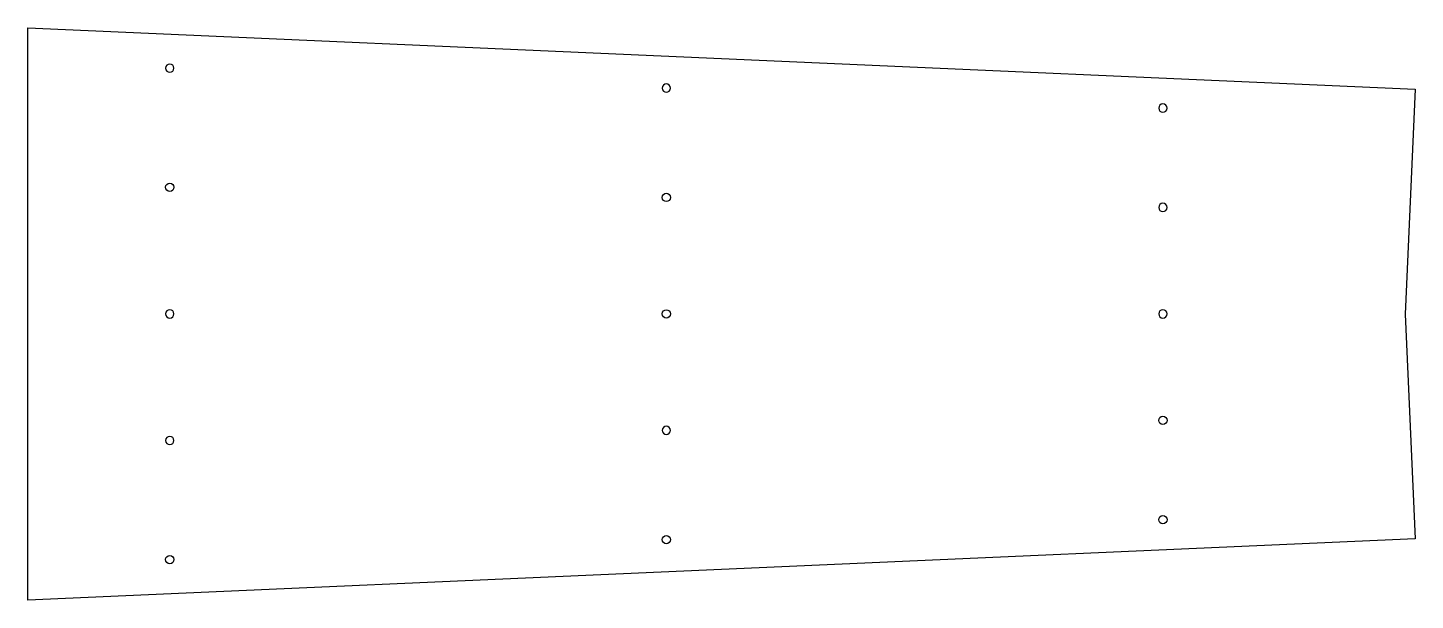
# Model space of a CAD drawing. Header units: inches. Extents: x 399 to 2075, y -950 to -259.
import ezdxf

# ---------------------------------------------------------------- set-up
doc = ezdxf.new("R2010")
doc.units = ezdxf.units.IN
doc.header["$MEASUREMENT"] = 0
doc.layers.add('1800 outline', color=7, linetype='Continuous')
doc.layers.add('drill holes 1800', color=7, linetype='Continuous')

msp = doc.modelspace()

# ---------------------------------------------------------------- linework, layer by layer
at = {"layer": '1800 outline', "color": 250, "lineweight": 25}
msp.add_lwpolyline([(2075.2, -876), (398.7, -950.3), (398.7, -258.7), (2075.2, -332.9), (2063.2, -604.6), (2075.2, -876)], dxfattribs=at)
at = {"layer": 'drill holes 1800', "color": 250, "lineweight": 25}
for points in [[(575.3, -307.5), (575.3, -310.3), (573.1, -312.5), (570.3, -312.5), (567.6, -312.5), (565.3, -310.3), (565.3, -307.5), (565.3, -304.7), (567.6, -302.5), (570.3, -302.5), (573.1, -302.5), (575.3, -304.7), (575.3, -307.5)], [(1175.3, -331.6), (1175.3, -334.4), (1173.1, -336.6), (1170.3, -336.6), (1167.6, -336.6), (1165.3, -334.4), (1165.3, -331.6), (1165.3, -328.8), (1167.6, -326.6), (1170.3, -326.6), (1173.1, -326.6), (1175.3, -328.8), (1175.3, -331.6)], [(1775.3, -355.7), (1775.3, -358.5), (1773.1, -360.7), (1770.3, -360.7), (1767.6, -360.7), (1765.3, -358.5), (1765.3, -355.7), (1765.3, -352.9), (1767.6, -350.7), (1770.3, -350.7), (1773.1, -350.7), (1775.3, -352.9), (1775.3, -355.7)], [(575.3, -451.4), (575.3, -448.6), (573.1, -446.4), (570.3, -446.4), (567.6, -446.4), (565.3, -448.6), (565.3, -451.4), (565.3, -454.1), (567.6, -456.4), (570.3, -456.4), (573.1, -456.4), (575.3, -454.1), (575.3, -451.4)], [(1175.3, -463.7), (1175.3, -460.9), (1173.1, -458.7), (1170.3, -458.7), (1167.6, -458.7), (1165.3, -460.9), (1165.3, -463.7), (1165.3, -466.4), (1167.6, -468.7), (1170.3, -468.7), (1173.1, -468.7), (1175.3, -466.4), (1175.3, -463.7)], [(1775.3, -475.7), (1775.3, -478.5), (1773.1, -480.7), (1770.3, -480.7), (1767.6, -480.7), (1765.3, -478.5), (1765.3, -475.7), (1765.3, -473), (1767.6, -470.7), (1770.3, -470.7), (1773.1, -470.7), (1775.3, -473), (1775.3, -475.7)], [(575.3, -604.4), (575.3, -607.1), (573.1, -609.4), (570.3, -609.4), (567.6, -609.4), (565.3, -607.1), (565.3, -604.4), (565.3, -601.6), (567.6, -599.4), (570.3, -599.4), (573.1, -599.4), (575.3, -601.6), (575.3, -604.4)], [(1175.3, -604.4), (1175.3, -601.6), (1173.1, -599.4), (1170.3, -599.4), (1167.6, -599.4), (1165.3, -601.6), (1165.3, -604.4), (1165.3, -607.1), (1167.6, -609.4), (1170.3, -609.4), (1173.1, -609.4), (1175.3, -607.1), (1175.3, -604.4)], [(1775.3, -604.4), (1775.3, -607.1), (1773.1, -609.4), (1770.3, -609.4), (1767.6, -609.4), (1765.3, -607.1), (1765.3, -604.4), (1765.3, -601.6), (1767.6, -599.4), (1770.3, -599.4), (1773.1, -599.4), (1775.3, -601.6), (1775.3, -604.4)], [(1775.3, -733), (1775.3, -730.2), (1773.1, -728), (1770.3, -728), (1767.6, -728), (1765.3, -730.2), (1765.3, -733), (1765.3, -735.8), (1767.6, -738), (1770.3, -738), (1773.1, -738), (1775.3, -735.8), (1775.3, -733)], [(575.3, -757.3), (575.3, -760.1), (573.1, -762.3), (570.3, -762.3), (567.6, -762.3), (565.3, -760.1), (565.3, -757.3), (565.3, -754.6), (567.6, -752.3), (570.3, -752.3), (573.1, -752.3), (575.3, -754.6), (575.3, -757.3)], [(1175.3, -745.1), (1175.3, -747.8), (1173.1, -750.1), (1170.3, -750.1), (1167.6, -750.1), (1165.3, -747.8), (1165.3, -745.1), (1165.3, -742.3), (1167.6, -740.1), (1170.3, -740.1), (1173.1, -740.1), (1175.3, -742.3), (1175.3, -745.1)], [(1775.3, -853), (1775.3, -850.3), (1773.1, -848), (1770.3, -848), (1767.6, -848), (1765.3, -850.3), (1765.3, -853), (1765.3, -855.8), (1767.6, -858), (1770.3, -858), (1773.1, -858), (1775.3, -855.8), (1775.3, -853)], [(1175.3, -877.1), (1175.3, -874.4), (1173.1, -872.1), (1170.3, -872.1), (1167.6, -872.1), (1165.3, -874.4), (1165.3, -877.1), (1165.3, -879.9), (1167.6, -882.1), (1170.3, -882.1), (1173.1, -882.1), (1175.3, -879.9), (1175.3, -877.1)], [(575.3, -901.2), (575.3, -898.5), (573.1, -896.2), (570.3, -896.2), (567.6, -896.2), (565.3, -898.5), (565.3, -901.2), (565.3, -904), (567.6, -906.2), (570.3, -906.2), (573.1, -906.2), (575.3, -904), (575.3, -901.2)]]:
    msp.add_open_spline(points, degree=3, knots=[0, 0, 0, 0, 1, 1, 1, 2, 2, 2, 3, 3, 3, 4, 4, 4, 4], dxfattribs=at)

doc.saveas('drawing.dxf')
